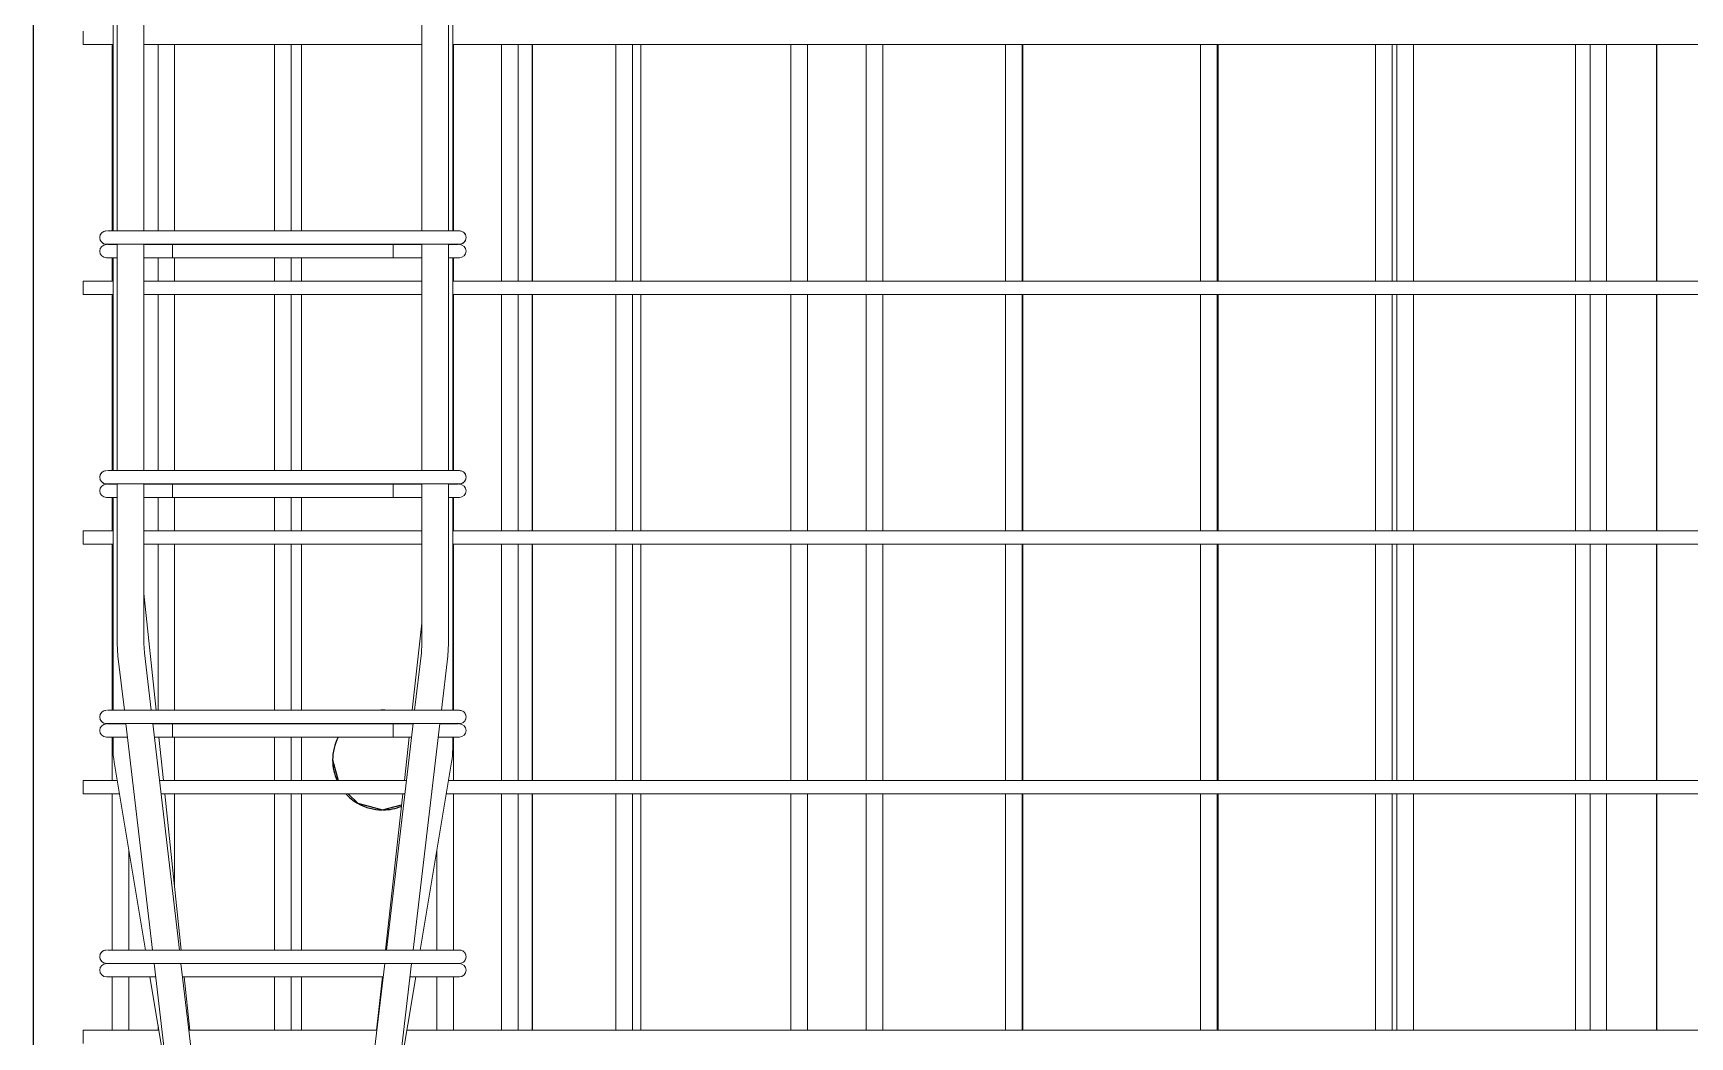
# Model space of a CAD drawing. Header units: millimetres. Extents: x -8986 to 3673, y -4076 to 6166.
# Drawn here: x -6464 to -5469, y -161 to 441 of the extents above; entities that cross this region are included whole.
import ezdxf

# ---------------------------------------------------------------- set-up
doc = ezdxf.new("R2010")
doc.units = ezdxf.units.MM
doc.layers.add('A-WALL', color=113, linetype='Continuous', lineweight=25)
doc.layers.add('S-RBAR', color=171, linetype='Continuous', lineweight=18)

msp = doc.modelspace()

# ---------------------------------------------------------------- linework, layer by layer
at = {"layer": 'A-WALL'}
for p, q in [((-6463.80383, 3040), (-6463.80383, -1395)), ((-6163.80383, 292.62069), (-6163.80383, 434.58621)), ((-5488.80383, 434.58621), (-5488.80383, 292.62069)), ((-6163.80383, 142.65517), (-6163.80383, 284.62069)), ((-5488.80383, 284.62069), (-5488.80383, 142.65517)), ((-6163.80383, -7.31034), (-6163.80383, 134.65517)), ((-5488.80383, 134.65517), (-5488.80383, -7.31034)), ((-6283.92883, 5.00045), (-6280.6214, -7.31034)), ((-6163.80383, -157.27586), (-6163.80383, -15.31034)), ((-5488.80383, -15.31034), (-5488.80383, -157.27586)), ((-6253.92883, -24.99955), (-6242.47639, -21.92272))]:
    msp.add_line(p, q, dxfattribs=at)
at = {"layer": 'A-WALL', "flags": 128}
msp.add_lwpolyline([(-6274.59228, -15.31034), (-6268.85974, -21.02008), (-6253.92883, -24.99955)], dxfattribs=at)
at = {"layer": 'A-WALL'}
for start, end in [(90, 92.10426551), (87.41839232, 90), (152.71731639, 180), (180.31001863, 204.42491597), (222.82138563, 239.66111242), (241.01483868, 269.27032338), (270.71858398, 292.51768804)]:
    msp.add_arc((-6253.92883, 5.00045), 30, start, end, dxfattribs=at)
at = {"layer": 'S-RBAR'}
for p, q in [((-6413.30383, 322.72291), (-6413.30383, 458.67211)), ((-6397.30383, 322.72291), (-6397.30383, 458.67211)), ((-6230.30383, 322.72291), (-6230.30383, 458.67211)), ((-6214.30383, 322.72291), (-6214.30383, 458.67211)), ((-6415.80383, 322.72291), (-6415.80383, 450.51917)), ((-6211.80383, 322.72291), (-6211.80383, 450.51917)), ((-6433.80383, 434.58621), (-6433.80383, 442.58621)), ((-6433.80383, 434.58621), (-6415.80383, 434.58621)), ((-6416.30383, 322.72291), (-6416.30383, 434.58621)), ((-6397.30383, 434.58621), (-6230.30383, 434.58621)), ((-6388.80383, 322.72291), (-6388.80383, 434.58621)), ((-6378.80383, 322.72291), (-6378.80383, 434.58621)), ((-6318.80383, 322.72291), (-6318.80383, 434.58621)), ((-6308.80383, 322.72291), (-6308.80383, 434.58621)), ((-6302.54481, 322.72291), (-6302.54481, 434.58621)), ((-6211.80383, 434.58621), (-5445.1981, 434.58621)), ((-6211.30383, 322.72291), (-6211.30383, 434.58621)), ((-6182.5004, 292.62069), (-6182.5004, 434.58621)), ((-6172.5004, 292.62069), (-6172.5004, 434.58621)), ((-6113.80383, 292.62069), (-6113.80383, 434.58621)), ((-6103.80383, 292.62069), (-6103.80383, 434.58621)), ((-6098.80383, 292.62069), (-6098.80383, 434.58621)), ((-6008.67328, 292.62069), (-6008.67328, 434.58621)), ((-5998.67328, 292.62069), (-5998.67328, 434.58621)), ((-5963.45128, 292.62069), (-5963.45128, 434.58621)), ((-5953.45128, 292.62069), (-5953.45128, 434.58621)), ((-5879.79273, 292.62069), (-5879.79273, 434.58621)), ((-5869.79273, 292.62069), (-5869.79273, 434.58621)), ((-5869.31333, 292.62069), (-5869.31333, 434.58621)), ((-5762.78718, 292.62069), (-5762.78718, 434.58621)), ((-5752.78718, 292.62069), (-5752.78718, 434.58621)), ((-5752.06808, 292.62069), (-5752.06808, 434.58621)), ((-5657.65663, 292.62069), (-5657.65663, 434.58621)), ((-5647.65663, 292.62069), (-5647.65663, 434.58621)), ((-5644.82283, 292.62069), (-5644.82283, 434.58621)), ((-5634.82283, 292.62069), (-5634.82283, 434.58621)), ((-5537.57758, 292.62069), (-5537.57758, 434.58621)), ((-5528.77608, 292.62069), (-5528.77608, 434.58621)), ((-5518.77608, 292.62069), (-5518.77608, 434.58621)), ((-6419.80383, 322.72291), (-6419.7204, 322.72291)), ((-6419.12235, 322.72291), (-6413.94597, 322.72291)), ((-6413.94597, 322.72291), (-6399.80383, 322.72291)), ((-6227.80383, 322.72291), (-6399.80383, 322.72291)), ((-6227.80383, 322.72291), (-6207.80383, 322.72291)), ((-6419.80383, 314.72291), (-6415.07244, 314.72291)), ((-6419.12235, 314.57602), (-6413.94597, 314.57602)), ((-6415.17735, 314.72291), (-6412.5966, 314.72291)), ((-6413.30383, 314.57602), (-6413.94597, 314.57602)), ((-6413.30383, 178.77371), (-6413.30383, 314.72291)), ((-6412.72163, 314.72291), (-6399.80383, 314.72291)), ((-6227.80383, 314.72291), (-6399.80383, 314.72291)), ((-6397.30383, 178.77371), (-6397.30383, 314.72291)), ((-6380.00484, 314.57602), (-6397.30383, 314.57602)), ((-6380.00484, 314.57602), (-6380.00484, 306.57602)), ((-6380.00484, 314.57602), (-6247.60282, 314.57602)), ((-6230.30383, 314.57602), (-6247.60282, 314.57602)), ((-6247.60282, 314.57602), (-6247.60282, 306.57602)), ((-6230.30383, 178.77371), (-6230.30383, 314.72291)), ((-6227.80383, 314.72291), (-6207.80383, 314.72291)), ((-6214.30383, 178.77371), (-6214.30383, 314.72291)), ((-6213.66169, 314.57602), (-6214.30383, 314.57602)), ((-6213.66169, 314.57602), (-6208.48531, 314.57602)), ((-6419.80383, 306.57602), (-6413.94597, 306.57602)), ((-6416.30383, 292.62069), (-6416.30383, 306.57602)), ((-6415.80383, 178.77371), (-6415.80383, 306.57602)), ((-6413.30383, 306.57602), (-6413.94597, 306.57602)), ((-6380.00484, 306.57602), (-6397.30383, 306.57602)), ((-6388.80383, 292.62069), (-6388.80383, 306.57602)), ((-6380.00484, 306.57602), (-6247.60282, 306.57602)), ((-6378.80383, 292.62069), (-6378.80383, 306.57602)), ((-6318.80383, 292.62069), (-6318.80383, 306.57602)), ((-6308.80383, 292.62069), (-6308.80383, 306.57602)), ((-6302.54481, 292.62069), (-6302.54481, 306.57602)), ((-6230.30383, 306.57602), (-6247.60282, 306.57602)), ((-6213.66169, 306.57602), (-6214.30383, 306.57602)), ((-6213.66169, 306.57602), (-6207.80383, 306.57602)), ((-6211.80383, 178.77371), (-6211.80383, 306.57602)), ((-6211.30383, 292.62069), (-6211.30383, 306.57602)), ((-6433.80383, 292.62069), (-6415.80383, 292.62069)), ((-6433.80383, 284.62069), (-6433.80383, 292.62069)), ((-6397.30383, 292.62069), (-6230.30383, 292.62069)), ((-6211.80383, 292.62069), (-5440.45803, 292.62069)), ((-6433.80383, 284.62069), (-6415.80383, 284.62069)), ((-6416.30383, 178.77371), (-6416.30383, 284.62069)), ((-6397.30383, 284.62069), (-6230.30383, 284.62069)), ((-6388.80383, 178.77371), (-6388.80383, 284.62069)), ((-6378.80383, 178.77371), (-6378.80383, 284.62069)), ((-6318.80383, 178.77371), (-6318.80383, 284.62069)), ((-6308.80383, 178.77371), (-6308.80383, 284.62069)), ((-6302.54481, 178.77371), (-6302.54481, 284.62069)), ((-6211.80383, 284.62069), (-5440.45803, 284.62069)), ((-6211.30383, 178.77371), (-6211.30383, 284.62069)), ((-6182.5004, 142.65517), (-6182.5004, 284.62069)), ((-6172.5004, 142.65517), (-6172.5004, 284.62069)), ((-6113.80383, 142.65517), (-6113.80383, 284.62069)), ((-6103.80383, 142.65517), (-6103.80383, 284.62069)), ((-6098.80383, 142.65517), (-6098.80383, 284.62069)), ((-6008.67328, 142.65517), (-6008.67328, 284.62069)), ((-5998.67328, 142.65517), (-5998.67328, 284.62069)), ((-5963.45128, 142.65517), (-5963.45128, 284.62069)), ((-5953.45128, 142.65517), (-5953.45128, 284.62069)), ((-5879.79273, 142.65517), (-5879.79273, 284.62069)), ((-5869.79273, 142.65517), (-5869.79273, 284.62069)), ((-5869.31333, 142.65517), (-5869.31333, 284.62069)), ((-5762.78718, 142.65517), (-5762.78718, 284.62069)), ((-5752.78718, 142.65517), (-5752.78718, 284.62069)), ((-5752.06808, 142.65517), (-5752.06808, 284.62069)), ((-5657.65663, 142.65517), (-5657.65663, 284.62069)), ((-5647.65663, 142.65517), (-5647.65663, 284.62069)), ((-5644.82283, 142.65517), (-5644.82283, 284.62069)), ((-5634.82283, 142.65517), (-5634.82283, 284.62069)), ((-5537.57758, 142.65517), (-5537.57758, 284.62069)), ((-5528.77608, 142.65517), (-5528.77608, 284.62069)), ((-5518.77608, 142.65517), (-5518.77608, 284.62069)), ((-6419.80383, 178.77371), (-6419.7204, 178.77371)), ((-6419.80383, 170.77371), (-6415.07244, 170.77371)), ((-6419.12235, 178.77371), (-6413.94597, 178.77371)), ((-6419.12235, 170.63287), (-6413.94597, 170.63287)), ((-6415.17735, 170.77371), (-6412.5966, 170.77371)), ((-6413.94597, 178.77371), (-6399.80383, 178.77371)), ((-6413.30383, 170.63287), (-6413.94597, 170.63287)), ((-6413.30383, 74.92299), (-6413.30383, 170.77371)), ((-6412.72163, 170.77371), (-6399.80383, 170.77371)), ((-6227.80383, 178.77371), (-6399.80383, 178.77371)), ((-6227.80383, 170.77371), (-6399.80383, 170.77371)), ((-6397.30383, 74.92299), (-6397.30383, 170.77371)), ((-6380.00484, 170.63287), (-6397.30383, 170.63287)), ((-6380.00484, 170.63287), (-6380.00484, 162.63287)), ((-6380.00484, 170.63287), (-6247.60282, 170.63287)), ((-6230.30383, 170.63287), (-6247.60282, 170.63287)), ((-6247.60282, 170.63287), (-6247.60282, 162.63287)), ((-6230.30383, 74.92299), (-6230.30383, 170.77371)), ((-6227.80383, 178.77371), (-6207.80383, 178.77371)), ((-6227.80383, 170.77371), (-6207.80383, 170.77371)), ((-6214.30383, 74.92299), (-6214.30383, 170.77371)), ((-6213.66169, 170.63287), (-6214.30383, 170.63287)), ((-6213.66169, 170.63287), (-6208.48531, 170.63287)), ((-6419.80383, 162.63287), (-6413.94597, 162.63287)), ((-6416.30383, 142.65517), (-6416.30383, 162.63287)), ((-6415.80383, 34.82451), (-6415.80383, 162.63287)), ((-6413.30383, 162.63287), (-6413.94597, 162.63287)), ((-6380.00484, 162.63287), (-6397.30383, 162.63287)), ((-6388.80383, 142.65517), (-6388.80383, 162.63287)), ((-6380.00484, 162.63287), (-6247.60282, 162.63287)), ((-6378.80383, 142.65517), (-6378.80383, 162.63287)), ((-6318.80383, 142.65517), (-6318.80383, 162.63287)), ((-6308.80383, 142.65517), (-6308.80383, 162.63287)), ((-6302.54481, 142.65517), (-6302.54481, 162.63287)), ((-6230.30383, 162.63287), (-6247.60282, 162.63287)), ((-6213.66169, 162.63287), (-6214.30383, 162.63287)), ((-6213.66169, 162.63287), (-6207.80383, 162.63287)), ((-6211.80383, 34.82451), (-6211.80383, 162.63287)), ((-6211.30383, 142.65517), (-6211.30383, 162.63287)), ((-6433.80383, 142.65517), (-6415.80383, 142.65517)), ((-6433.80383, 134.65517), (-6433.80383, 142.65517)), ((-6397.30383, 142.65517), (-6230.30383, 142.65517)), ((-6211.80383, 142.65517), (-5431.65023, 142.65517)), ((-6433.80383, 134.65517), (-6415.80383, 134.65517)), ((-6416.30383, 34.82451), (-6416.30383, 134.65517)), ((-6397.30383, 134.65517), (-6230.30383, 134.65517)), ((-6388.80383, 34.82451), (-6388.80383, 134.65517)), ((-6378.80383, 34.82451), (-6378.80383, 134.65517)), ((-6318.80383, 34.82451), (-6318.80383, 134.65517)), ((-6308.80383, 34.82451), (-6308.80383, 134.65517)), ((-6302.54481, 34.82451), (-6302.54481, 134.65517)), ((-6211.80383, 134.65517), (-5430.66795, 134.65517)), ((-6211.30383, 34.82451), (-6211.30383, 134.65517)), ((-6182.5004, -7.31034), (-6182.5004, 134.65517)), ((-6172.5004, -7.31034), (-6172.5004, 134.65517)), ((-6113.80383, -7.31034), (-6113.80383, 134.65517)), ((-6103.80383, -7.31034), (-6103.80383, 134.65517)), ((-6098.80383, -7.31034), (-6098.80383, 134.65517)), ((-6008.67328, -7.31034), (-6008.67328, 134.65517)), ((-5998.67328, -7.31034), (-5998.67328, 134.65517)), ((-5963.45128, -7.31034), (-5963.45128, 134.65517)), ((-5953.45128, -7.31034), (-5953.45128, 134.65517)), ((-5879.79273, -7.31034), (-5879.79273, 134.65517)), ((-5869.79273, -7.31034), (-5869.79273, 134.65517)), ((-5869.31333, -7.31034), (-5869.31333, 134.65517)), ((-5762.78718, -7.31034), (-5762.78718, 134.65517)), ((-5752.78718, -7.31034), (-5752.78718, 134.65517)), ((-5752.06808, -7.31034), (-5752.06808, 134.65517)), ((-5657.65663, -7.31034), (-5657.65663, 134.65517)), ((-5647.65663, -7.31034), (-5647.65663, 134.65517)), ((-5644.82283, -7.31034), (-5644.82283, 134.65517)), ((-5634.82283, -7.31034), (-5634.82283, 134.65517)), ((-5537.57758, -7.31034), (-5537.57758, 134.65517)), ((-5528.77608, -7.31034), (-5528.77608, 134.65517)), ((-5518.77608, -7.31034), (-5518.77608, 134.65517)), ((-6389.93617, 34.82451), (-6397.30383, 105.0685)), ((-6236.14784, 34.82451), (-6230.30383, 87.2269)), ((-6412.86401, 67.4107), (-6413.30383, 74.92299)), ((-6396.97398, 69.28336), (-6397.30383, 74.92299)), ((-6230.63368, 69.28336), (-6230.30383, 74.92299)), ((-6214.74365, 67.4107), (-6214.30383, 74.92299)), ((-6409.02369, 34.82451), (-6412.86401, 67.4107)), ((-6392.91296, 34.82451), (-6396.97398, 69.28336)), ((-6234.6947, 34.82451), (-6230.63368, 69.28336)), ((-6218.58397, 34.82451), (-6214.74365, 67.4107)), ((-6419.80383, 34.82451), (-6419.7204, 34.82451)), ((-6419.12235, 34.82451), (-6413.94597, 34.82451)), ((-6413.94597, 34.82451), (-6399.80383, 34.82451)), ((-6227.80383, 34.82451), (-6399.80383, 34.82451)), ((-6227.80383, 34.82451), (-6207.80383, 34.82451)), ((-6419.80383, 26.82451), (-6415.07244, 26.82451)), ((-6419.12235, 26.68972), (-6413.94597, 26.68972)), ((-6415.17735, 26.82451), (-6412.5966, 26.82451)), ((-6408.06499, 26.68972), (-6413.94597, 26.68972)), ((-6412.72163, 26.82451), (-6399.80383, 26.82451)), ((-6392.05911, -109.12468), (-6408.08088, 26.82451)), ((-6227.80383, 26.82451), (-6399.80383, 26.82451)), ((-6375.94839, -109.12468), (-6391.97015, 26.82451)), ((-6380.00484, 26.68972), (-6391.95427, 26.68972)), ((-6380.00484, 26.68972), (-6380.00484, 18.68972)), ((-6380.00484, 26.68972), (-6247.60282, 26.68972)), ((-6251.65927, -109.12468), (-6235.63751, 26.82451)), ((-6235.65339, 26.68972), (-6247.60282, 26.68972)), ((-6247.60282, 26.68972), (-6247.60282, 18.68972)), ((-6235.54855, -109.12468), (-6219.52678, 26.82451)), ((-6227.80383, 26.82451), (-6207.80383, 26.82451)), ((-6213.66169, 26.68972), (-6219.54267, 26.68972)), ((-6213.66169, 26.68972), (-6208.48531, 26.68972)), ((-6419.80383, 18.68972), (-6413.94597, 18.68972)), ((-6416.30383, -7.31034), (-6416.30383, 18.68972)), ((-6415.80383, 11.63663), (-6415.80383, 18.68972)), ((-6407.12219, 18.68972), (-6413.94597, 18.68972)), ((-6380.00484, 18.68972), (-6391.01146, 18.68972)), ((-6385.51678, -7.31034), (-6388.24384, 18.68972)), ((-6380.00484, 18.68972), (-6247.60282, 18.68972)), ((-6378.80383, -7.31034), (-6378.80383, 18.68972)), ((-6318.80383, -7.31034), (-6318.80383, 18.68972)), ((-6308.80383, -7.31034), (-6308.80383, 18.68972)), ((-6302.54481, -7.31034), (-6302.54481, 18.68972)), ((-6236.5962, 18.68972), (-6247.60282, 18.68972)), ((-6240.84679, -7.31034), (-6237.94722, 18.68972)), ((-6213.66169, 18.68972), (-6220.48547, 18.68972)), ((-6213.66169, 18.68972), (-6207.80383, 18.68972)), ((-6211.80383, 11.63663), (-6211.80383, 18.68972)), ((-6211.30383, -7.31034), (-6211.30383, 18.68972)), ((-6396.33904, -109.12468), (-6415.15074, 3.74548)), ((-6231.26862, -109.12468), (-6212.45692, 3.74548)), ((-6433.80383, -7.31034), (-6413.3081, -7.31034)), ((-6433.80383, -15.31034), (-6433.80383, -7.31034)), ((-6387.94732, -7.31034), (-6239.66034, -7.31034)), ((-6214.29956, -7.31034), (-5413.23678, -7.31034)), ((-6433.80383, -15.31034), (-6411.97477, -15.31034)), ((-6416.30383, -109.12468), (-6416.30383, -15.31034)), ((-6387.00451, -15.31034), (-6240.60315, -15.31034)), ((-6374.83781, -109.12468), (-6384.67769, -15.31034)), ((-6378.80383, -71.31225), (-6378.80383, -15.31034)), ((-6318.80383, -109.12468), (-6318.80383, -15.31034)), ((-6308.80383, -109.12468), (-6308.80383, -15.31034)), ((-6302.54481, -109.12468), (-6302.54481, -15.31034)), ((-6252.20131, -109.12468), (-6241.73897, -15.31034)), ((-6215.63289, -15.31034), (-5412.2545, -15.31034)), ((-6211.30383, -109.12468), (-6211.30383, -15.31034)), ((-6182.5004, -157.27586), (-6182.5004, -15.31034)), ((-6172.5004, -157.27586), (-6172.5004, -15.31034)), ((-6113.80383, -157.27586), (-6113.80383, -15.31034)), ((-6103.80383, -157.27586), (-6103.80383, -15.31034)), ((-6098.80383, -157.27586), (-6098.80383, -15.31034)), ((-6008.67328, -157.27586), (-6008.67328, -15.31034)), ((-5998.67328, -157.27586), (-5998.67328, -15.31034)), ((-5963.45128, -157.27586), (-5963.45128, -15.31034)), ((-5953.45128, -157.27586), (-5953.45128, -15.31034)), ((-5879.79273, -157.27586), (-5879.79273, -15.31034)), ((-5869.79273, -157.27586), (-5869.79273, -15.31034)), ((-5869.31333, -157.27586), (-5869.31333, -15.31034)), ((-5762.78718, -157.27586), (-5762.78718, -15.31034)), ((-5752.78718, -157.27586), (-5752.78718, -15.31034)), ((-5752.06808, -157.27586), (-5752.06808, -15.31034)), ((-5657.65663, -157.27586), (-5657.65663, -15.31034)), ((-5647.65663, -157.27586), (-5647.65663, -15.31034)), ((-5644.82283, -157.27586), (-5644.82283, -15.31034)), ((-5634.82283, -157.27586), (-5634.82283, -15.31034)), ((-5537.57758, -157.27586), (-5537.57758, -15.31034)), ((-5528.77608, -157.27586), (-5528.77608, -15.31034)), ((-5518.77608, -157.27586), (-5518.77608, -15.31034)), ((-6406.30383, -109.12468), (-6406.30383, -49.33597)), ((-6221.30383, -109.12468), (-6221.30383, -49.33597)), ((-6419.80383, -109.12468), (-6419.7204, -109.12468)), ((-6419.12235, -109.12468), (-6413.94597, -109.12468)), ((-6413.94597, -109.12468), (-6399.80383, -109.12468)), ((-6227.80383, -109.12468), (-6399.80383, -109.12468)), ((-6227.80383, -109.12468), (-6207.80383, -109.12468)), ((-6419.80383, -117.12468), (-6415.07244, -117.12468)), ((-6419.12235, -117.25344), (-6413.94597, -117.25344)), ((-6415.17735, -117.12468), (-6412.5966, -117.12468)), ((-6391.10113, -117.25344), (-6413.94597, -117.25344)), ((-6412.72163, -117.12468), (-6399.80383, -117.12468)), ((-6227.80383, -117.12468), (-6399.80383, -117.12468)), ((-6375.09454, -253.07388), (-6391.1163, -117.12468)), ((-6358.98381, -253.07388), (-6375.00558, -117.12468)), ((-6374.9904, -117.25344), (-6252.61726, -117.25344)), ((-6268.62385, -253.07388), (-6252.60208, -117.12468)), ((-6252.51312, -253.07388), (-6236.49136, -117.12468)), ((-6213.66169, -117.25344), (-6236.50653, -117.25344)), ((-6227.80383, -117.12468), (-6207.80383, -117.12468)), ((-6213.66169, -117.25344), (-6208.48531, -117.25344)), ((-6419.80383, -125.25344), (-6413.94597, -125.25344)), ((-6416.30383, -157.27586), (-6416.30383, -125.25344)), ((-6390.15832, -125.25344), (-6413.94597, -125.25344)), ((-6406.30383, -157.27586), (-6406.30383, -125.25344)), ((-6381.72645, -196.80028), (-6393.65092, -125.25344)), ((-6374.04759, -125.25344), (-6253.56007, -125.25344)), ((-6369.78739, -157.27586), (-6373.14612, -125.25344)), ((-6318.80383, -157.27586), (-6318.80383, -125.25344)), ((-6308.80383, -157.27586), (-6308.80383, -125.25344)), ((-6302.54481, -157.27586), (-6302.54481, -125.25344)), ((-6257.57121, -157.27586), (-6254.00001, -125.25344)), ((-6245.88121, -196.80028), (-6233.95674, -125.25344)), ((-6213.66169, -125.25344), (-6237.44934, -125.25344)), ((-6221.30383, -157.27586), (-6221.30383, -125.25344)), ((-6213.66169, -125.25344), (-6207.80383, -125.25344)), ((-6211.30383, -157.27586), (-6211.30383, -125.25344)), ((-6433.80383, -157.27586), (-6388.31385, -157.27586)), ((-6433.80383, -165.27586), (-6433.80383, -157.27586)), ((-6388.80383, -157.27586), (-6388.80383, -154.33597)), ((-6370.27372, -157.27586), (-6257.33395, -157.27586)), ((-6239.29381, -157.27586), (-5398.31995, -157.27586))]:
    msp.add_line(p, q, dxfattribs=at)
for centre, radius, start, end in [((-6419.80383, 318.72291), 4, 90, 270), ((-6419.80383, 318.72291), 4, 90, 270), ((-6419.80383, 318.72291), 4, 120, 165), ((-6419.80383, 318.72291), 4, 90, 105), ((-6207.80383, 318.72291), 4, 75, 90), ((-6207.80383, 318.72291), 4, 270, 90), ((-6207.80383, 318.72291), 4, 15, 60), ((-6419.80383, 310.57602), 4, 90, 270), ((-6419.80383, 318.72291), 4, 195, 240), ((-6207.80383, 310.57602), 4, 270, 90), ((-6207.80383, 318.72291), 4, 300, 345), ((-6419.80383, 174.77371), 4, 90, 270), ((-6419.80383, 174.77371), 4, 90, 270), ((-6419.80383, 166.63287), 4, 90, 270), ((-6419.80383, 174.77371), 4, 120, 165), ((-6419.80383, 174.77371), 4, 195, 240), ((-6419.80383, 174.77371), 4, 90, 105), ((-6207.80383, 174.77371), 4, 75, 90), ((-6207.80383, 174.77371), 4, 270, 90), ((-6207.80383, 166.63287), 4, 270, 90), ((-6207.80383, 174.77371), 4, 15, 60), ((-6207.80383, 174.77371), 4, 300, 345), ((-6419.80383, 30.82451), 4, 90, 270), ((-6419.80383, 30.82451), 4, 90, 270), ((-6419.80383, 30.82451), 4, 120, 165), ((-6419.80383, 30.82451), 4, 90, 105), ((-6207.80383, 30.82451), 4, 75, 90), ((-6207.80383, 30.82451), 4, 270, 90), ((-6207.80383, 30.82451), 4, 15, 60), ((-6419.80383, 22.68972), 4, 90, 270), ((-6419.80383, 30.82451), 4, 195, 240), ((-6207.80383, 22.68972), 4, 270, 90), ((-6207.80383, 30.82451), 4, 300, 345), ((-6367.80383, 11.63663), 48, 180, 189.46232221), ((-6259.80383, 11.63663), 48, 350.53767779, 360), ((-6419.80383, -113.12468), 4, 90, 270), ((-6419.80383, -113.12468), 4, 90, 270), ((-6419.80383, -113.12468), 4, 90, 105), ((-6207.80383, -113.12468), 4, 75, 90), ((-6207.80383, -113.12468), 4, 270, 90), ((-6419.80383, -121.25344), 4, 90, 270), ((-6419.80383, -113.12468), 4, 120, 165), ((-6419.80383, -113.12468), 4, 195, 240), ((-6207.80383, -121.25344), 4, 270, 90), ((-6207.80383, -113.12468), 4, 15, 60), ((-6207.80383, -113.12468), 4, 300, 345)]:
    msp.add_arc(centre, radius, start, end, dxfattribs=at)

doc.saveas('drawing.dxf')
